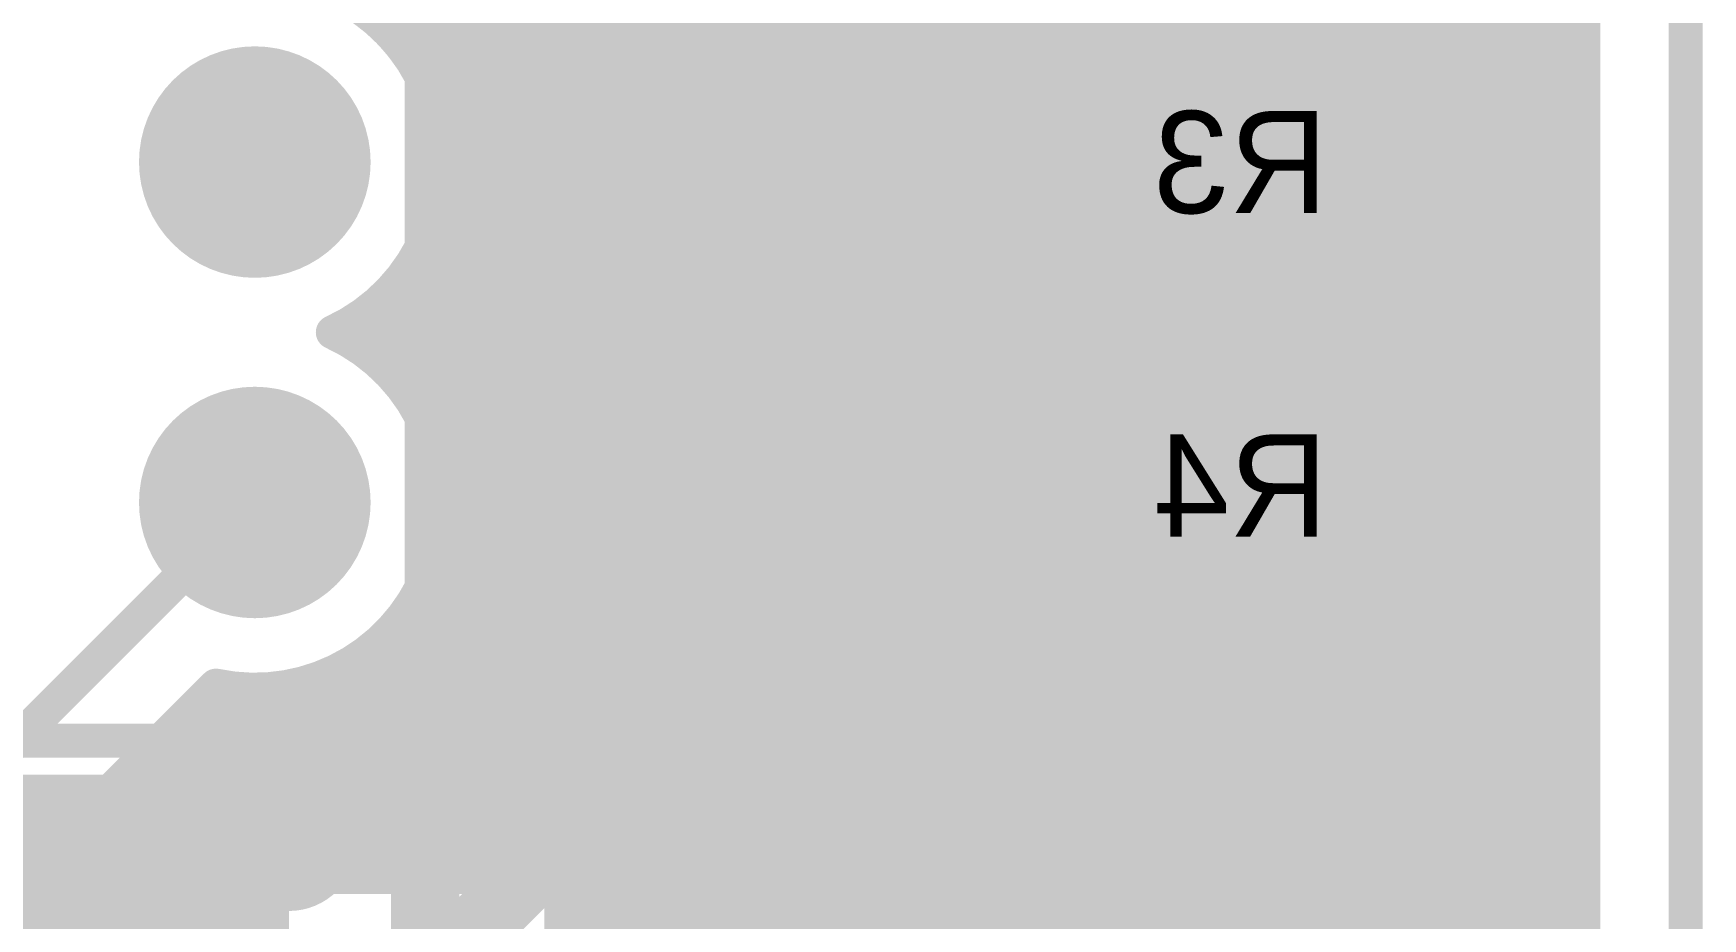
# Model space of a CAD drawing. Header units: millimetres. Extents: x 1.9 to 5.81, y 3 to 5.61.
# Drawn here: x 5.315 to 5.805, y 4.9978 to 5.2578 of the extents above; entities that cross this region are included whole.
import ezdxf

# ---------------------------------------------------------------- set-up
doc = ezdxf.new("R2010")
doc.units = ezdxf.units.MM
doc.header["$MEASUREMENT"] = 0
for name, color, linetype in [('BottomLayer', 5, 'Continuous'), ('BottomOverlay', 54, 'Continuous'), ('BottomPaste', 16, 'Continuous'), ('BottomSolder', 6, 'Continuous'), ('KeepOutLayer', 6, 'Continuous'), ('MultiLayer', 9, 'Continuous'), ('TopLayer', 1, 'Continuous'), ('TopOverlay', 2, 'Continuous'), ('TopSolder', 216, 'Continuous')]:
    doc.layers.add(name, color=color, linetype=linetype)

msp = doc.modelspace()

# ---------------------------------------------------------------- linework, layer by layer
at = {"layer": 'BottomLayer'}
for points, const_width in [([(5.77, 3.16423), (5.77, 5.43577)], 0.01), ([(5.77, 3.16423), (5.77, 5.43577)], 0.01), ([(5.64, 4.925), (5.64, 5.42635)], 0.01), ([(5.76, 4.925), (5.76, 5.42635)], 0.01), ([(5.65, 4.94153), (5.65, 5.41922)], 0.01), ([(5.75, 4.94153), (5.75, 5.41922)], 0.01), ([(5.66, 4.95123), (5.66, 5.41383)], 0.01), ([(5.67, 4.95766), (5.67, 5.40986)], 0.01), ([(5.73, 4.95766), (5.73, 5.40986)], 0.01), ([(5.74, 4.95123), (5.74, 5.41383)], 0.01), ([(5.68, 4.96185), (5.68, 5.40713)], 0.01), ([(5.69, 4.96423), (5.69, 5.40553)], 0.01), ([(5.7, 4.965), (5.7, 5.405)], 0.01), ([(5.71, 4.96423), (5.71, 5.40553)], 0.01), ([(5.72, 4.96185), (5.72, 5.40713)], 0.01), ([(5.47, 5.25), (5.53, 5.31)], 0.04), ([(5.42, 5.25775), (5.42, 5.28225)], 0.01), ([(5.425, 5.25162), (5.425, 5.275)], 0.01), ([(5.47, 5.1), (5.47, 5.25)], 0.04), ([(5.635, 5.175), (5.635, 5.265)], 0.01), ([(5.41775, 5.26), (5.425, 5.26)], 0.01), ([(5.635, 5.26), (5.77, 5.26)], 0.01), ([(5.635, 5.25), (5.77, 5.25)], 0.01), ([(5.635, 5.24), (5.77, 5.24)], 0.01), ([(5.635, 5.23), (5.77, 5.23)], 0.01), ([(5.53, 5.16), (5.59, 5.22)], 0.02), ([(5.635, 5.22), (5.77, 5.22)], 0.01), ([(5.635, 5.21), (5.77, 5.21)], 0.01), ([(5.635, 5.2), (5.77, 5.2)], 0.01), ([(5.635, 5.19), (5.77, 5.19)], 0.01), ([(5.635, 5.18), (5.77, 5.18)], 0.01), ([(5.635, 5.165), (5.635, 5.175)], 0.01), ([(5.635, 5.165), (5.635, 5.175)], 0.01), ([(5.635, 5.17), (5.77, 5.17)], 0.01), ([(5.53, 5.08), (5.53, 5.16)], 0.02), ([(5.635, 5.065), (5.635, 5.165)], 0.01), ([(5.635, 5.16), (5.77, 5.16)], 0.01), ([(5.635, 5.15), (5.77, 5.15)], 0.01), ([(5.635, 5.14), (5.77, 5.14)], 0.01), ([(5.635, 5.13), (5.77, 5.13)], 0.01), ([(5.59, 5.07), (5.59, 5.12)], 0.02), ([(5.635, 5.12), (5.77, 5.12)], 0.01), ([(5.39, 5.02), (5.47, 5.1)], 0.04), ([(5.635, 5.11), (5.77, 5.11)], 0.01), ([(5.635, 5.1), (5.77, 5.1)], 0.01), ([(5.635, 5.09), (5.77, 5.09)], 0.01), ([(5.34, 4.89), (5.53, 5.08)], 0.02), ([(5.635, 5.08), (5.77, 5.08)], 0.01), ([(5.42, 4.9), (5.59, 5.07)], 0.02), ([(5.635, 5.07), (5.77, 5.07)], 0.01), ([(5.62464, 5.065), (5.635, 5.065)], 0.01), ([(5.63, 4.89364), (5.63, 5.065)], 0.01), ([(5.62354, 5.06), (5.77, 5.06)], 0.01), ([(5.62, 4.88364), (5.62, 5.05197)], 0.01), ([(5.61872, 5.05), (5.77, 5.05)], 0.01), ([(5.4695, 4.9), (5.61471, 5.04521)], 0.01), ([(5.6095, 5.04), (5.77, 5.04)], 0.01), ([(5.61, 4.87364), (5.61, 5.0405)], 0.01), ([(5.19, 5.02), (5.39, 5.02)], 0.04), ([(5.5995, 5.03), (5.77, 5.03)], 0.01), ([(5.6, 4.86364), (5.6, 5.0305)], 0.01), ([(5.5895, 5.02), (5.77, 5.02)], 0.01), ([(5.59, 4.85364), (5.59, 5.0205)], 0.01), ([(5.5795, 5.01), (5.77, 5.01)], 0.01), ([(5.58, 4.84364), (5.58, 5.0105)], 0.01), ([(5.5695, 5), (5.77, 5)], 0.01), ([(5.57, 4.83364), (5.57, 5.0005)], 0.01)]:
    msp.add_lwpolyline(points, dxfattribs=dict(at, const_width=const_width))
at = {"layer": 'BottomLayer', "const_width": 0.01}
for points in [[(5.42503, 5.25158, -0.139353), (5.43258, 5.275)], [(5.42503, 5.25158, -0.139353), (5.43258, 5.275)], [(5.40291, 5.27, -0.13291), (5.425, 5.25162)], [(5.625, 5.07, -0.035852), (5.62464, 5.065)], [(5.625, 5.07, -0.035852), (5.62464, 5.065)], [(5.62464, 5.065, -0.162351), (5.61471, 5.04521)], [(5.62464, 5.065, -0.161906), (5.61475, 5.04525)]]:
    msp.add_lwpolyline(points, format="xyb", dxfattribs=at)
at = {"layer": 'BottomLayer'}
for points, const_width in [([(5.46, 5.25, 1), (5.48, 5.25, 1)], 0.02), ([(5.46, 5.25, 1), (5.48, 5.25, 1)], 0.02), ([(5.41525, 5.26, 1), (5.42025, 5.26, 1)], 0.005), ([(5.4175, 5.25775, 1), (5.4225, 5.25775, 1)], 0.005), ([(5.4225, 5.26, 1), (5.4275, 5.26, 1)], 0.005), ([(5.6325, 5.26, 1), (5.6375, 5.26, 1)], 0.005), ([(5.7675, 5.26, 1), (5.7725, 5.26, 1)], 0.005), ([(5.4225, 5.25162, 1), (5.4275, 5.25162, 1)], 0.005), ([(5.4225, 5.25162, 1), (5.4275, 5.25162, 1)], 0.005), ([(5.42253, 5.25158, 1), (5.42753, 5.25158, 1)], 0.005), ([(5.42253, 5.25158, 1), (5.42753, 5.25158, 1)], 0.005), ([(5.6325, 5.25, 1), (5.6375, 5.25, 1)], 0.005), ([(5.7675, 5.25, 1), (5.7725, 5.25, 1)], 0.005), ([(5.365, 5.22, 1), (5.395, 5.22, 1)], 0.03), ([(5.6325, 5.24, 1), (5.6375, 5.24, 1)], 0.005), ([(5.7675, 5.24, 1), (5.7725, 5.24, 1)], 0.005), ([(5.6325, 5.23, 1), (5.6375, 5.23, 1)], 0.005), ([(5.7675, 5.23, 1), (5.7725, 5.23, 1)], 0.005), ([(5.585, 5.22, 1), (5.595, 5.22, 1)], 0.01), ([(5.6325, 5.22, 1), (5.6375, 5.22, 1)], 0.005), ([(5.7675, 5.22, 1), (5.7725, 5.22, 1)], 0.005), ([(5.6325, 5.21, 1), (5.6375, 5.21, 1)], 0.005), ([(5.7675, 5.21, 1), (5.7725, 5.21, 1)], 0.005), ([(5.6325, 5.2, 1), (5.6375, 5.2, 1)], 0.005), ([(5.7675, 5.2, 1), (5.7725, 5.2, 1)], 0.005), ([(5.6325, 5.19, 1), (5.6375, 5.19, 1)], 0.005), ([(5.7675, 5.19, 1), (5.7725, 5.19, 1)], 0.005), ([(5.6325, 5.18, 1), (5.6375, 5.18, 1)], 0.005), ([(5.7675, 5.18, 1), (5.7725, 5.18, 1)], 0.005), ([(5.6325, 5.175, 1), (5.6375, 5.175, 1)], 0.005), ([(5.6325, 5.175, 1), (5.6375, 5.175, 1)], 0.005), ([(5.6325, 5.175, 1), (5.6375, 5.175, 1)], 0.005), ([(5.6325, 5.17, 1), (5.6375, 5.17, 1)], 0.005), ([(5.7675, 5.17, 1), (5.7725, 5.17, 1)], 0.005), ([(5.525, 5.16, 1), (5.535, 5.16, 1)], 0.01), ([(5.525, 5.16, 1), (5.535, 5.16, 1)], 0.01), ([(5.6325, 5.165, 1), (5.6375, 5.165, 1)], 0.005), ([(5.6325, 5.165, 1), (5.6375, 5.165, 1)], 0.005), ([(5.6325, 5.165, 1), (5.6375, 5.165, 1)], 0.005), ([(5.6325, 5.16, 1), (5.6375, 5.16, 1)], 0.005), ([(5.7675, 5.16, 1), (5.7725, 5.16, 1)], 0.005), ([(5.6325, 5.15, 1), (5.6375, 5.15, 1)], 0.005), ([(5.7675, 5.15, 1), (5.7725, 5.15, 1)], 0.005), ([(5.365, 5.12, 1), (5.395, 5.12, 1)], 0.03), ([(5.6325, 5.14, 1), (5.6375, 5.14, 1)], 0.005), ([(5.7675, 5.14, 1), (5.7725, 5.14, 1)], 0.005), ([(5.6325, 5.13, 1), (5.6375, 5.13, 1)], 0.005), ([(5.7675, 5.13, 1), (5.7725, 5.13, 1)], 0.005), ([(5.585, 5.12, 1), (5.595, 5.12, 1)], 0.01), ([(5.6325, 5.12, 1), (5.6375, 5.12, 1)], 0.005), ([(5.7675, 5.12, 1), (5.7725, 5.12, 1)], 0.005), ([(5.46, 5.1, 1), (5.48, 5.1, 1)], 0.02), ([(5.46, 5.1, 1), (5.48, 5.1, 1)], 0.02), ([(5.6325, 5.11, 1), (5.6375, 5.11, 1)], 0.005), ([(5.7675, 5.11, 1), (5.7725, 5.11, 1)], 0.005), ([(5.6325, 5.1, 1), (5.6375, 5.1, 1)], 0.005), ([(5.7675, 5.1, 1), (5.7725, 5.1, 1)], 0.005), ([(5.6325, 5.09, 1), (5.6375, 5.09, 1)], 0.005), ([(5.7675, 5.09, 1), (5.7725, 5.09, 1)], 0.005), ([(5.525, 5.08, 1), (5.535, 5.08, 1)], 0.01), ([(5.525, 5.08, 1), (5.535, 5.08, 1)], 0.01), ([(5.67, 5.07, 1), (5.69, 5.07, 1)], 0.02), ([(5.6325, 5.08, 1), (5.6375, 5.08, 1)], 0.005), ([(5.7675, 5.08, 1), (5.7725, 5.08, 1)], 0.005), ([(5.585, 5.07, 1), (5.595, 5.07, 1)], 0.01), ([(5.585, 5.07, 1), (5.595, 5.07, 1)], 0.01), ([(5.6225, 5.07, 1), (5.6275, 5.07, 1)], 0.005), ([(5.6225, 5.07, 1), (5.6275, 5.07, 1)], 0.005), ([(5.6325, 5.07, 1), (5.6375, 5.07, 1)], 0.005), ([(5.7675, 5.07, 1), (5.7725, 5.07, 1)], 0.005), ([(5.62214, 5.065, 1), (5.62714, 5.065, 1)], 0.005), ([(5.62214, 5.065, 1), (5.62714, 5.065, 1)], 0.005), ([(5.62214, 5.065, 1), (5.62714, 5.065, 1)], 0.005), ([(5.62214, 5.065, 1), (5.62714, 5.065, 1)], 0.005), ([(5.62214, 5.065, 1), (5.62714, 5.065, 1)], 0.005), ([(5.6275, 5.065, 1), (5.6325, 5.065, 1)], 0.005), ([(5.6325, 5.065, 1), (5.6375, 5.065, 1)], 0.005), ([(5.6325, 5.065, 1), (5.6375, 5.065, 1)], 0.005), ([(5.62104, 5.06, 1), (5.62604, 5.06, 1)], 0.005), ([(5.7675, 5.06, 1), (5.7725, 5.06, 1)], 0.005), ([(5.6175, 5.05197, 1), (5.6225, 5.05197, 1)], 0.005), ([(5.61622, 5.05, 1), (5.62122, 5.05, 1)], 0.005), ([(5.7675, 5.05, 1), (5.7725, 5.05, 1)], 0.005), ([(5.61221, 5.04521, 1), (5.61721, 5.04521, 1)], 0.005), ([(5.61221, 5.04521, 1), (5.61721, 5.04521, 1)], 0.005), ([(5.61225, 5.04525, 1), (5.61725, 5.04525, 1)], 0.005), ([(5.607, 5.04, 1), (5.612, 5.04, 1)], 0.005), ([(5.6075, 5.0405, 1), (5.6125, 5.0405, 1)], 0.005), ([(5.7675, 5.04, 1), (5.7725, 5.04, 1)], 0.005), ([(5.38, 5.02, 1), (5.4, 5.02, 1)], 0.02), ([(5.38, 5.02, 1), (5.4, 5.02, 1)], 0.02), ([(5.597, 5.03, 1), (5.602, 5.03, 1)], 0.005), ([(5.5975, 5.0305, 1), (5.6025, 5.0305, 1)], 0.005), ([(5.7675, 5.03, 1), (5.7725, 5.03, 1)], 0.005), ([(5.587, 5.02, 1), (5.592, 5.02, 1)], 0.005), ([(5.5875, 5.0205, 1), (5.5925, 5.0205, 1)], 0.005), ([(5.7675, 5.02, 1), (5.7725, 5.02, 1)], 0.005), ([(5.577, 5.01, 1), (5.582, 5.01, 1)], 0.005), ([(5.5775, 5.0105, 1), (5.5825, 5.0105, 1)], 0.005), ([(5.7675, 5.01, 1), (5.7725, 5.01, 1)], 0.005), ([(5.567, 5, 1), (5.572, 5, 1)], 0.005), ([(5.5675, 5.0005, 1), (5.5725, 5.0005, 1)], 0.005), ([(5.7675, 5, 1), (5.7725, 5, 1)], 0.005)]:
    msp.add_lwpolyline(points, format="xyb", close=True, dxfattribs=dict(at, const_width=const_width))
for points in [[(5.45, 5.19), (5.49, 5.19), (5.45, 5.25), (5.49, 5.25)], [(5.57, 5.19), (5.61, 5.19), (5.57, 5.25), (5.61, 5.25)], [(5.45, 5.09), (5.49, 5.09), (5.45, 5.15), (5.49, 5.15)], [(5.57, 5.09), (5.61, 5.09), (5.57, 5.15), (5.61, 5.15)]]:
    msp.add_solid(points, dxfattribs=at)
at = {"layer": 'BottomOverlay', "const_width": 0.012}
for points in [[(5.43, 5.175), (5.43, 5.265)], [(5.63, 5.175), (5.63, 5.265)], [(5.43, 5.175), (5.49, 5.175)], [(5.57, 5.175), (5.63, 5.175)], [(5.43, 5.075), (5.43, 5.165)], [(5.43, 5.165), (5.49, 5.165)], [(5.57, 5.165), (5.63, 5.165)], [(5.63, 5.075), (5.63, 5.165)], [(5.43, 5.075), (5.49, 5.075)], [(5.57, 5.075), (5.63, 5.075)]]:
    msp.add_lwpolyline(points, dxfattribs=at)
at = {"layer": 'BottomOverlay', "const_width": 0.006}
for points in [[(5.427, 5.175, 1), (5.433, 5.175, 1)], [(5.427, 5.175, 1), (5.433, 5.175, 1)], [(5.487, 5.175, 1), (5.493, 5.175, 1)], [(5.567, 5.175, 1), (5.573, 5.175, 1)], [(5.627, 5.175, 1), (5.633, 5.175, 1)], [(5.627, 5.175, 1), (5.633, 5.175, 1)], [(5.427, 5.165, 1), (5.433, 5.165, 1)], [(5.427, 5.165, 1), (5.433, 5.165, 1)], [(5.487, 5.165, 1), (5.493, 5.165, 1)], [(5.567, 5.165, 1), (5.573, 5.165, 1)], [(5.627, 5.165, 1), (5.633, 5.165, 1)], [(5.627, 5.165, 1), (5.633, 5.165, 1)], [(5.427, 5.075, 1), (5.433, 5.075, 1)], [(5.427, 5.075, 1), (5.433, 5.075, 1)], [(5.487, 5.075, 1), (5.493, 5.075, 1)], [(5.567, 5.075, 1), (5.573, 5.075, 1)], [(5.627, 5.075, 1), (5.633, 5.075, 1)], [(5.627, 5.075, 1), (5.633, 5.075, 1)]]:
    msp.add_lwpolyline(points, format="xyb", close=True, dxfattribs=at)
at = {"layer": 'BottomPaste'}
for points in [[(5.45, 5.19), (5.49, 5.19), (5.45, 5.25), (5.49, 5.25)], [(5.45, 5.19), (5.49, 5.19), (5.45, 5.25), (5.49, 5.25)], [(5.57, 5.19), (5.61, 5.19), (5.57, 5.25), (5.61, 5.25)], [(5.57, 5.19), (5.61, 5.19), (5.57, 5.25), (5.61, 5.25)], [(5.45, 5.09), (5.49, 5.09), (5.45, 5.15), (5.49, 5.15)], [(5.45, 5.09), (5.49, 5.09), (5.45, 5.15), (5.49, 5.15)], [(5.57, 5.09), (5.61, 5.09), (5.57, 5.15), (5.61, 5.15)], [(5.57, 5.09), (5.61, 5.09), (5.57, 5.15), (5.61, 5.15)]]:
    msp.add_solid(points, dxfattribs=at)
at = {"layer": 'BottomSolder'}
for points, const_width in [([(5.363, 5.22, 1), (5.397, 5.22, 1)], 0.034), ([(5.363, 5.22, 1), (5.397, 5.22, 1)], 0.034), ([(5.363, 5.12, 1), (5.397, 5.12, 1)], 0.034), ([(5.363, 5.12, 1), (5.397, 5.12, 1)], 0.034), ([(5.668, 5.07, 1), (5.692, 5.07, 1)], 0.024), ([(5.668, 5.07, 1), (5.692, 5.07, 1)], 0.024)]:
    msp.add_lwpolyline(points, format="xyb", close=True, dxfattribs=dict(at, const_width=const_width))
for points in [[(5.446, 5.186), (5.494, 5.186), (5.446, 5.254), (5.494, 5.254)], [(5.446, 5.186), (5.494, 5.186), (5.446, 5.254), (5.494, 5.254)], [(5.566, 5.186), (5.614, 5.186), (5.566, 5.254), (5.614, 5.254)], [(5.566, 5.186), (5.614, 5.186), (5.566, 5.254), (5.614, 5.254)], [(5.446, 5.086), (5.494, 5.086), (5.446, 5.154), (5.494, 5.154)], [(5.446, 5.086), (5.494, 5.086), (5.446, 5.154), (5.494, 5.154)], [(5.566, 5.086), (5.614, 5.086), (5.566, 5.154), (5.614, 5.154)], [(5.566, 5.086), (5.614, 5.086), (5.566, 5.154), (5.614, 5.154)]]:
    msp.add_solid(points, dxfattribs=at)
at = {"layer": 'KeepOutLayer', "const_width": 0.01}
msp.add_lwpolyline([(5.8, 3), (5.8, 5.6)], dxfattribs=at)
at = {"layer": 'MultiLayer'}
for points, const_width in [([(5.365, 5.22, 1), (5.395, 5.22, 1)], 0.03), ([(5.365, 5.12, 1), (5.395, 5.12, 1)], 0.03), ([(5.67, 5.07, 1), (5.69, 5.07, 1)], 0.02)]:
    msp.add_lwpolyline(points, format="xyb", close=True, dxfattribs=dict(at, const_width=const_width))
at = {"layer": 'TopLayer'}
for points, const_width in [([(5.44, 5.015), (5.44, 5.57)], 0.01), ([(5.45, 5.015), (5.45, 5.57)], 0.01), ([(5.46, 5.015), (5.46, 5.57)], 0.01), ([(5.47, 5.015), (5.47, 5.57)], 0.01), ([(5.48, 3.925), (5.48, 5.57)], 0.01), ([(5.49, 3.64384), (5.49, 5.57)], 0.01), ([(5.5, 3.63384), (5.5, 5.57)], 0.01), ([(5.51, 3.62384), (5.51, 5.57)], 0.01), ([(5.52, 3.60781), (5.52, 5.57)], 0.01), ([(5.53, 3.03), (5.53, 5.57)], 0.01), ([(5.54, 3.03), (5.54, 5.57)], 0.01), ([(5.55, 3.03), (5.55, 5.57)], 0.01), ([(5.56, 3.03), (5.56, 5.57)], 0.01), ([(5.57, 3.03), (5.57, 5.57)], 0.01), ([(5.58, 3.03), (5.58, 5.57)], 0.01), ([(5.59, 3.03), (5.59, 5.57)], 0.01), ([(5.6, 3.03), (5.6, 5.57)], 0.01), ([(5.61, 3.13041), (5.61, 5.46959)], 0.01), ([(5.62, 3.15123), (5.62, 5.44877)], 0.01), ([(5.63, 3.16423), (5.63, 5.43577)], 0.01), ([(5.77, 3.16423), (5.77, 5.43577)], 0.01), ([(5.77, 3.16423), (5.77, 5.43577)], 0.01), ([(5.64, 4.925), (5.64, 5.42635)], 0.01), ([(5.76, 4.925), (5.76, 5.42635)], 0.01), ([(5.65, 4.94153), (5.65, 5.41922)], 0.01), ([(5.75, 4.94153), (5.75, 5.41922)], 0.01), ([(5.66, 4.95123), (5.66, 5.41383)], 0.01), ([(5.67, 4.95766), (5.67, 5.40986)], 0.01), ([(5.73, 4.95766), (5.73, 5.40986)], 0.01), ([(5.74, 4.95123), (5.74, 5.41383)], 0.01), ([(5.68, 4.96185), (5.68, 5.40713)], 0.01), ([(5.69, 4.96423), (5.69, 5.40553)], 0.01), ([(5.7, 4.965), (5.7, 5.405)], 0.01), ([(5.71, 4.96423), (5.71, 5.40553)], 0.01), ([(5.72, 4.96185), (5.72, 5.40713)], 0.01), ([(5.43, 5.24291), (5.43, 5.29709)], 0.01), ([(5.42, 5.25775), (5.42, 5.28225)], 0.01), ([(5.41775, 5.26), (5.77, 5.26)], 0.01), ([(5.4261, 5.25), (5.77, 5.25)], 0.01), ([(5.43123, 5.24), (5.77, 5.24)], 0.01), ([(5.43408, 5.23), (5.77, 5.23)], 0.01), ([(5.435, 5.22), (5.77, 5.22)], 0.01), ([(5.43408, 5.21), (5.77, 5.21)], 0.01), ([(5.43123, 5.2), (5.77, 5.2)], 0.01), ([(5.43, 5.14291), (5.43, 5.19709)], 0.01), ([(5.4261, 5.19), (5.77, 5.19)], 0.01), ([(5.41775, 5.18), (5.77, 5.18)], 0.01), ([(5.42, 5.15775), (5.42, 5.18225)], 0.01), ([(5.40291, 5.17), (5.77, 5.17)], 0.01), ([(5.41, 5.1661), (5.41, 5.1739)], 0.01), ([(5.41775, 5.16), (5.77, 5.16)], 0.01), ([(5.4261, 5.15), (5.77, 5.15)], 0.01), ([(5.43123, 5.14), (5.77, 5.14)], 0.01), ([(5.43408, 5.13), (5.77, 5.13)], 0.01), ([(5.295, 5.035), (5.38, 5.12)], 0.01), ([(5.435, 5.12), (5.77, 5.12)], 0.01), ([(5.43408, 5.11), (5.77, 5.11)], 0.01), ([(5.43, 5.015), (5.43, 5.09709)], 0.01), ([(5.43123, 5.1), (5.77, 5.1)], 0.01), ([(5.4261, 5.09), (5.77, 5.09)], 0.01), ([(5.42, 5.015), (5.42, 5.08225)], 0.01), ([(5.41775, 5.08), (5.77, 5.08)], 0.01), ([(5.41, 5.015), (5.41, 5.0739)], 0.01), ([(5.4, 5.015), (5.4, 5.06877)], 0.01), ([(5.40291, 5.07), (5.77, 5.07)], 0.01), ([(5.31623, 5.0138), (5.36862, 5.06619)], 0.01), ([(5.37, 3.93), (5.37, 5.06592)], 0.01), ([(5.38, 3.92854), (5.38, 5.065)], 0.01), ([(5.39, 5.015), (5.39, 5.06592)], 0.01), ([(5.36, 3.94), (5.36, 5.05757)], 0.01), ([(5.36243, 5.06), (5.77, 5.06)], 0.01), ([(5.35, 3.96828), (5.35, 5.04757)], 0.01), ([(5.35243, 5.05), (5.77, 5.05)], 0.01), ([(5.34, 3.97742), (5.34, 5.03757)], 0.01), ([(5.34243, 5.04), (5.77, 5.04)], 0.01), ([(5.33, 3.98243), (5.33, 5.02757)], 0.01), ([(5.33243, 5.03), (5.77, 5.03)], 0.01), ([(5.32, 4.60833), (5.32, 5.01757)], 0.01), ([(5.32243, 5.02), (5.77, 5.02)], 0.01), ([(5.385, 5.015), (5.475, 5.015)], 0.01), ([(5.385, 4.885), (5.385, 5.015)], 0.01), ([(5.43, 4.95), (5.43, 5.01)], 0.02), ([(5.475, 4.885), (5.475, 5.015)], 0.01), ([(5.31, 4.61884), (5.31, 5.00902)], 0.01), ([(5.31158, 5.01), (5.385, 5.01)], 0.01), ([(5.475, 5.01), (5.77, 5.01)], 0.01), ([(5.295, 5), (5.385, 5)], 0.01), ([(5.475, 5), (5.77, 5)], 0.01)]:
    msp.add_lwpolyline(points, dxfattribs=dict(at, const_width=const_width))
at = {"layer": 'TopLayer', "const_width": 0.01}
for points in [[(5.40291, 5.27, -0.293273), (5.435, 5.22)], [(5.435, 5.22, -0.293273), (5.40291, 5.17)], [(5.40291, 5.17, -0.293273), (5.435, 5.12)], [(5.435, 5.12, -0.476677), (5.36862, 5.06619)], [(5.31623, 5.0138, -0.19906), (5.295, 5.005)], [(5.31621, 5.01379, -0.198912), (5.295, 5.005)]]:
    msp.add_lwpolyline(points, format="xyb", dxfattribs=at)
at = {"layer": 'TopLayer'}
for points, const_width in [([(5.41525, 5.26, 1), (5.42025, 5.26, 1)], 0.005), ([(5.4175, 5.25775, 1), (5.4225, 5.25775, 1)], 0.005), ([(5.7675, 5.26, 1), (5.7725, 5.26, 1)], 0.005), ([(5.4236, 5.25, 1), (5.4286, 5.25, 1)], 0.005), ([(5.7675, 5.25, 1), (5.7725, 5.25, 1)], 0.005), ([(5.365, 5.22, 1), (5.395, 5.22, 1)], 0.03), ([(5.4275, 5.24291, 1), (5.4325, 5.24291, 1)], 0.005), ([(5.42873, 5.24, 1), (5.43373, 5.24, 1)], 0.005), ([(5.7675, 5.24, 1), (5.7725, 5.24, 1)], 0.005), ([(5.43158, 5.23, 1), (5.43658, 5.23, 1)], 0.005), ([(5.7675, 5.23, 1), (5.7725, 5.23, 1)], 0.005), ([(5.4325, 5.22, 1), (5.4375, 5.22, 1)], 0.005), ([(5.4325, 5.22, 1), (5.4375, 5.22, 1)], 0.005), ([(5.4325, 5.22, 1), (5.4375, 5.22, 1)], 0.005), ([(5.7675, 5.22, 1), (5.7725, 5.22, 1)], 0.005), ([(5.43158, 5.21, 1), (5.43658, 5.21, 1)], 0.005), ([(5.7675, 5.21, 1), (5.7725, 5.21, 1)], 0.005), ([(5.42873, 5.2, 1), (5.43373, 5.2, 1)], 0.005), ([(5.7675, 5.2, 1), (5.7725, 5.2, 1)], 0.005), ([(5.4275, 5.19709, 1), (5.4325, 5.19709, 1)], 0.005), ([(5.4236, 5.19, 1), (5.4286, 5.19, 1)], 0.005), ([(5.7675, 5.19, 1), (5.7725, 5.19, 1)], 0.005), ([(5.41525, 5.18, 1), (5.42025, 5.18, 1)], 0.005), ([(5.4175, 5.18225, 1), (5.4225, 5.18225, 1)], 0.005), ([(5.7675, 5.18, 1), (5.7725, 5.18, 1)], 0.005), ([(5.40041, 5.17, 1), (5.40541, 5.17, 1)], 0.005), ([(5.40041, 5.17, 1), (5.40541, 5.17, 1)], 0.005), ([(5.40041, 5.17, 1), (5.40541, 5.17, 1)], 0.005), ([(5.4075, 5.1739, 1), (5.4125, 5.1739, 1)], 0.005), ([(5.7675, 5.17, 1), (5.7725, 5.17, 1)], 0.005), ([(5.4075, 5.1661, 1), (5.4125, 5.1661, 1)], 0.005), ([(5.41525, 5.16, 1), (5.42025, 5.16, 1)], 0.005), ([(5.7675, 5.16, 1), (5.7725, 5.16, 1)], 0.005), ([(5.4175, 5.15775, 1), (5.4225, 5.15775, 1)], 0.005), ([(5.4236, 5.15, 1), (5.4286, 5.15, 1)], 0.005), ([(5.7675, 5.15, 1), (5.7725, 5.15, 1)], 0.005), ([(5.365, 5.12, 1), (5.395, 5.12, 1)], 0.03), ([(5.4275, 5.14291, 1), (5.4325, 5.14291, 1)], 0.005), ([(5.42873, 5.14, 1), (5.43373, 5.14, 1)], 0.005), ([(5.7675, 5.14, 1), (5.7725, 5.14, 1)], 0.005), ([(5.43158, 5.13, 1), (5.43658, 5.13, 1)], 0.005), ([(5.7675, 5.13, 1), (5.7725, 5.13, 1)], 0.005), ([(5.3775, 5.12, 1), (5.3825, 5.12, 1)], 0.005), ([(5.4325, 5.12, 1), (5.4375, 5.12, 1)], 0.005), ([(5.4325, 5.12, 1), (5.4375, 5.12, 1)], 0.005), ([(5.4325, 5.12, 1), (5.4375, 5.12, 1)], 0.005), ([(5.7675, 5.12, 1), (5.7725, 5.12, 1)], 0.005), ([(5.43158, 5.11, 1), (5.43658, 5.11, 1)], 0.005), ([(5.7675, 5.11, 1), (5.7725, 5.11, 1)], 0.005), ([(5.4275, 5.09709, 1), (5.4325, 5.09709, 1)], 0.005), ([(5.42873, 5.1, 1), (5.43373, 5.1, 1)], 0.005), ([(5.7675, 5.1, 1), (5.7725, 5.1, 1)], 0.005), ([(5.4236, 5.09, 1), (5.4286, 5.09, 1)], 0.005), ([(5.7675, 5.09, 1), (5.7725, 5.09, 1)], 0.005), ([(5.4175, 5.08225, 1), (5.4225, 5.08225, 1)], 0.005), ([(5.67, 5.07, 1), (5.69, 5.07, 1)], 0.02), ([(5.41525, 5.08, 1), (5.42025, 5.08, 1)], 0.005), ([(5.7675, 5.08, 1), (5.7725, 5.08, 1)], 0.005), ([(5.4075, 5.0739, 1), (5.4125, 5.0739, 1)], 0.005), ([(5.3975, 5.06877, 1), (5.4025, 5.06877, 1)], 0.005), ([(5.40041, 5.07, 1), (5.40541, 5.07, 1)], 0.005), ([(5.7675, 5.07, 1), (5.7725, 5.07, 1)], 0.005), ([(5.36612, 5.06619, 1), (5.37112, 5.06619, 1)], 0.005), ([(5.36612, 5.06619, 1), (5.37112, 5.06619, 1)], 0.005), ([(5.3675, 5.06592, 1), (5.3725, 5.06592, 1)], 0.005), ([(5.3775, 5.065, 1), (5.3825, 5.065, 1)], 0.005), ([(5.3875, 5.06592, 1), (5.3925, 5.06592, 1)], 0.005), ([(5.3575, 5.05757, 1), (5.3625, 5.05757, 1)], 0.005), ([(5.35993, 5.06, 1), (5.36493, 5.06, 1)], 0.005), ([(5.7675, 5.06, 1), (5.7725, 5.06, 1)], 0.005), ([(5.3475, 5.04757, 1), (5.3525, 5.04757, 1)], 0.005), ([(5.34993, 5.05, 1), (5.35493, 5.05, 1)], 0.005), ([(5.7675, 5.05, 1), (5.7725, 5.05, 1)], 0.005), ([(5.3375, 5.03757, 1), (5.3425, 5.03757, 1)], 0.005), ([(5.33993, 5.04, 1), (5.34493, 5.04, 1)], 0.005), ([(5.7675, 5.04, 1), (5.7725, 5.04, 1)], 0.005), ([(5.3275, 5.02757, 1), (5.3325, 5.02757, 1)], 0.005), ([(5.32993, 5.03, 1), (5.33493, 5.03, 1)], 0.005), ([(5.7675, 5.03, 1), (5.7725, 5.03, 1)], 0.005), ([(5.3175, 5.01757, 1), (5.3225, 5.01757, 1)], 0.005), ([(5.31993, 5.02, 1), (5.32493, 5.02, 1)], 0.005), ([(5.7675, 5.02, 1), (5.7725, 5.02, 1)], 0.005), ([(5.31371, 5.01379, 1), (5.31871, 5.01379, 1)], 0.005), ([(5.31373, 5.0138, 1), (5.31873, 5.0138, 1)], 0.005), ([(5.31373, 5.0138, 1), (5.31873, 5.0138, 1)], 0.005), ([(5.3825, 5.015, 1), (5.3875, 5.015, 1)], 0.005), ([(5.3825, 5.015, 1), (5.3875, 5.015, 1)], 0.005), ([(5.3875, 5.015, 1), (5.3925, 5.015, 1)], 0.005), ([(5.3975, 5.015, 1), (5.4025, 5.015, 1)], 0.005), ([(5.4075, 5.015, 1), (5.4125, 5.015, 1)], 0.005), ([(5.4175, 5.015, 1), (5.4225, 5.015, 1)], 0.005), ([(5.425, 5.01, 1), (5.435, 5.01, 1)], 0.01), ([(5.4275, 5.015, 1), (5.4325, 5.015, 1)], 0.005), ([(5.4375, 5.015, 1), (5.4425, 5.015, 1)], 0.005), ([(5.4475, 5.015, 1), (5.4525, 5.015, 1)], 0.005), ([(5.4575, 5.015, 1), (5.4625, 5.015, 1)], 0.005), ([(5.4675, 5.015, 1), (5.4725, 5.015, 1)], 0.005), ([(5.4725, 5.015, 1), (5.4775, 5.015, 1)], 0.005), ([(5.4725, 5.015, 1), (5.4775, 5.015, 1)], 0.005), ([(5.3075, 5.00902, 1), (5.3125, 5.00902, 1)], 0.005), ([(5.30908, 5.01, 1), (5.31408, 5.01, 1)], 0.005), ([(5.3825, 5.01, 1), (5.3875, 5.01, 1)], 0.005), ([(5.4725, 5.01, 1), (5.4775, 5.01, 1)], 0.005), ([(5.7675, 5.01, 1), (5.7725, 5.01, 1)], 0.005), ([(5.3825, 5, 1), (5.3875, 5, 1)], 0.005), ([(5.4725, 5, 1), (5.4775, 5, 1)], 0.005), ([(5.7675, 5, 1), (5.7725, 5, 1)], 0.005)]:
    msp.add_lwpolyline(points, format="xyb", close=True, dxfattribs=dict(at, const_width=const_width))
at = {"layer": 'TopOverlay', "const_width": 0.01}
for points in [[(5.45, 5.05), (5.45, 5.49)], [(5.21, 5.05), (5.45, 5.05)], [(5.21, 5.01), (5.47, 5.01)], [(5.47, 4.59), (5.47, 5.01)]]:
    msp.add_lwpolyline(points, dxfattribs=at)
at = {"layer": 'TopOverlay', "const_width": 0.005}
for points in [[(5.4475, 5.05, 1), (5.4525, 5.05, 1)], [(5.4475, 5.05, 1), (5.4525, 5.05, 1)], [(5.4675, 5.01, 1), (5.4725, 5.01, 1)], [(5.4675, 5.01, 1), (5.4725, 5.01, 1)]]:
    msp.add_lwpolyline(points, format="xyb", close=True, dxfattribs=at)
at = {"layer": 'TopSolder'}
for points, const_width in [([(5.363, 5.22, 1), (5.397, 5.22, 1)], 0.034), ([(5.363, 5.22, 1), (5.397, 5.22, 1)], 0.034), ([(5.363, 5.12, 1), (5.397, 5.12, 1)], 0.034), ([(5.363, 5.12, 1), (5.397, 5.12, 1)], 0.034), ([(5.668, 5.07, 1), (5.692, 5.07, 1)], 0.024), ([(5.668, 5.07, 1), (5.692, 5.07, 1)], 0.024)]:
    msp.add_lwpolyline(points, format="xyb", close=True, dxfattribs=dict(at, const_width=const_width))

# ---------------------------------------------------------------- texts
at = {"layer": 'BottomOverlay', "text_generation_flag": 2}
for s, p in [('R3', (5.695, 5.205)), ('R4', (5.695, 5.11))]:
    msp.add_text(s, height=0.03, rotation=360, dxfattribs=at).set_placement(p)

doc.saveas('drawing.dxf')
